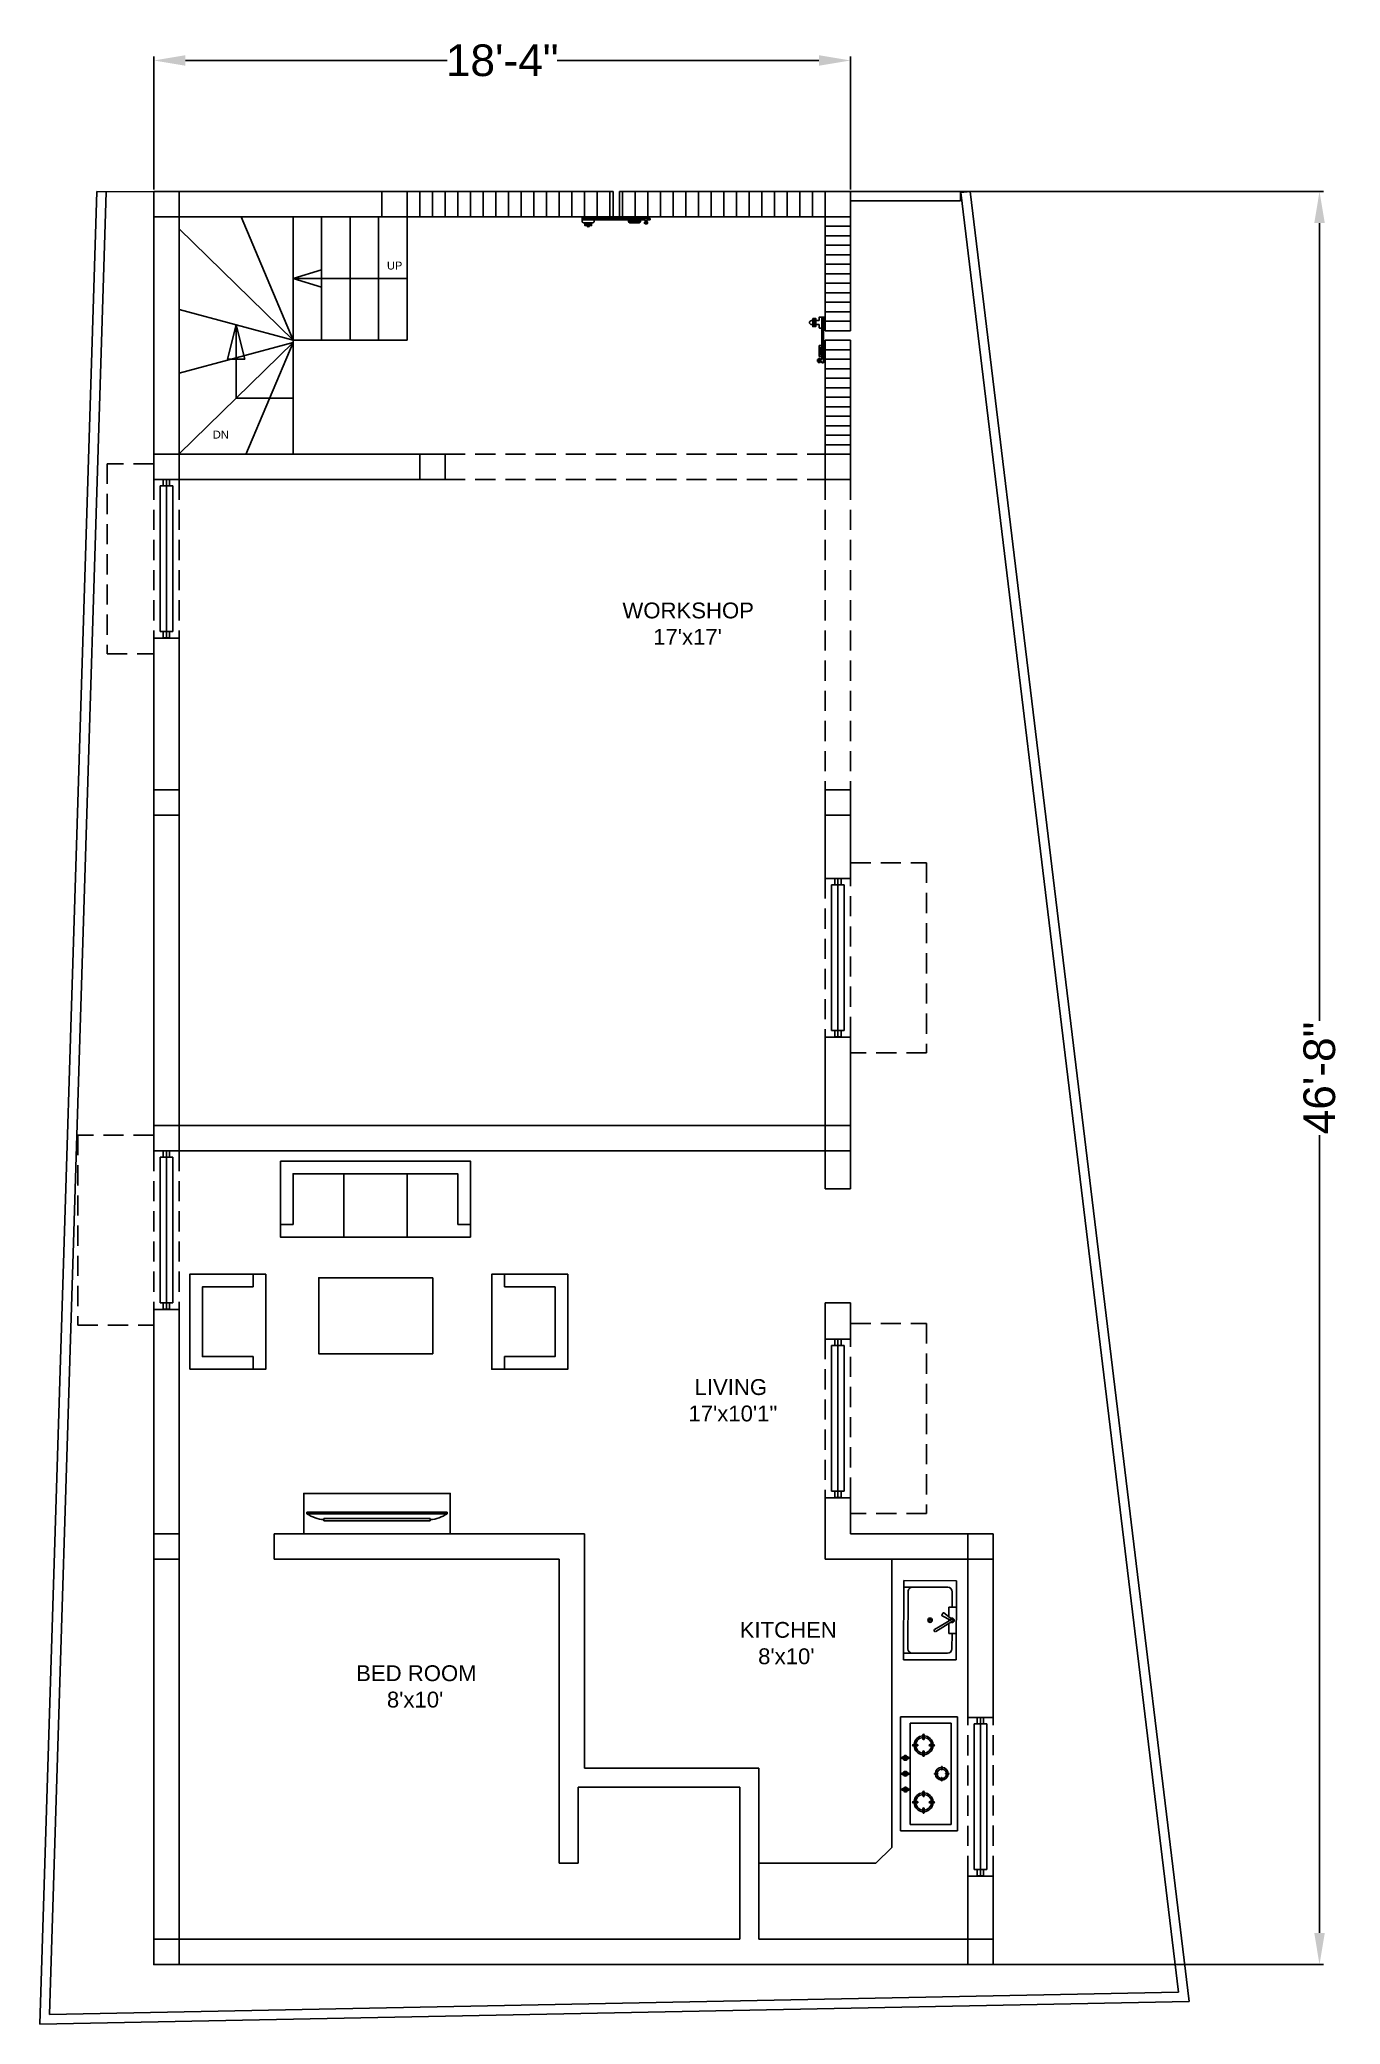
# Model space of a CAD drawing. Header units: inches. Extents: x 3448 to 3859, y 1428 to 2055.
import ezdxf

# ---------------------------------------------------------------- set-up
doc = ezdxf.new("R2010")
doc.units = ezdxf.units.IN
doc.linetypes.add('HIDDEN', pattern=[9.525, 6.35, -3.175])
for name, color, linetype in [('bed room', 20, 'Continuous'), ('compund', 82, 'Continuous'), ('gate', 50, 'Continuous'), ('kitchen', 142, 'Continuous'), ('pillar', 82, 'Continuous'), ('shutter', 30, 'HIDDEN'), ('slab', 90, 'Continuous'), ('stair', 130, 'Continuous'), ('sunshade', 190, 'Continuous'), ('text and dim', 200, 'Continuous'), ('wall', 7, 'Continuous'), ('window', 150, 'Continuous')]:
    doc.layers.add(name, color=color, linetype=linetype)
doc.styles.get("Standard").update_dxf_attribs({"font": 'arial.ttf'})
doc.dimstyles.new('ISO-25', dxfattribs={"dimtxt": 10, "dimasz": 10, "dimexe": 1.25, "dimexo": 0.625, "dimtad": 0, "dimlunit": 4, "dimtxsty": 'Standard', "dimcen": 5, "dimadec": 0, "dimazin": 0, "dimtfac": 1, "dimtmove": 0, "dimatfit": 3, "dimfxl": 1, "dimfrac": 2, "dimarcsym": 0})

# ---------------------------------------------------------------- blocks, each defined once
blk = doc.blocks.new('8in pillar')
at = {"layer": 'pillar'}
blk.add_lwpolyline([(3916.78, 1584.21), (3924.78, 1584.21), (3924.78, 1576.21), (3916.78, 1576.21)], close=True, dxfattribs=at)
blk = doc.blocks.new('11ft gate')
at = {"layer": 'gate'}
for p, q in [((3800.6, 2006.71), (3865.6, 2006.71)), ((3800.6, 1998.71), (3800.6, 2006.71)), ((3804.6, 1998.71), (3804.6, 2006.71)), ((3808.6, 1998.71), (3808.6, 2006.71)), ((3812.6, 1998.71), (3812.6, 2006.71)), ((3816.6, 1998.71), (3816.6, 2006.71)), ((3820.6, 1998.71), (3820.6, 2006.71)), ((3824.6, 1998.71), (3824.6, 2006.71)), ((3828.6, 1998.71), (3828.6, 2006.71)), ((3832.6, 1998.71), (3832.6, 2006.71)), ((3836.6, 1998.71), (3836.6, 2006.71)), ((3840.6, 1998.71), (3840.6, 2006.71)), ((3844.6, 1998.71), (3844.6, 2006.71)), ((3848.6, 1998.71), (3848.6, 2006.71)), ((3852.6, 1998.71), (3852.6, 2006.71)), ((3856.6, 1998.71), (3856.6, 2006.71)), ((3860.6, 1998.71), (3860.6, 2006.71)), ((3864.6, 1998.71), (3864.6, 2006.71)), ((3865.6, 2006.71), (3865.6, 1998.71)), ((3867.6, 2006.71), (3932.6, 2006.71)), ((3867.6, 2006.71), (3867.6, 1998.71)), ((3868.6, 1998.71), (3868.6, 2006.71)), ((3872.6, 1998.71), (3872.6, 2006.71)), ((3876.6, 1998.71), (3876.6, 2006.71)), ((3880.6, 1998.71), (3880.6, 2006.71)), ((3884.6, 1998.71), (3884.6, 2006.71)), ((3888.6, 1998.71), (3888.6, 2006.71)), ((3892.6, 1998.71), (3892.6, 2006.71)), ((3896.6, 1998.71), (3896.6, 2006.71)), ((3900.6, 1998.71), (3900.6, 2006.71)), ((3904.6, 1998.71), (3904.6, 2006.71)), ((3908.6, 1998.71), (3908.6, 2006.71)), ((3912.6, 1998.71), (3912.6, 2006.71)), ((3916.6, 1998.71), (3916.6, 2006.71)), ((3920.6, 1998.71), (3920.6, 2006.71)), ((3924.6, 1998.71), (3924.6, 2006.71)), ((3928.6, 1998.71), (3928.6, 2006.71)), ((3932.6, 2006.71), (3932.6, 1998.71)), ((3865.6, 1998.71), (3800.6, 1998.71)), ((3855.91, 1997.22), (3855.91, 1998.7)), ((3877.29, 1998.15), (3855.91, 1998.15)), ((3875.77, 1997.77), (3855.91, 1997.77)), ((3859.26, 1996.84), (3856.28, 1996.84)), ((3858.81, 1996.23), (3856.72, 1996.23)), ((3857.39, 1996.84), (3857.39, 1996.54)), ((3857.39, 1995.92), (3857.39, 1995.91)), ((3858.14, 1996.84), (3858.14, 1996.54)), ((3858.14, 1995.92), (3858.14, 1995.91)), ((3859.63, 1998.7), (3859.63, 1998.15)), ((3859.63, 1997.77), (3859.63, 1997.22)), ((3865.6, 1998.71), (3867.6, 1998.71)), ((3932.6, 1998.71), (3867.6, 1998.71)), ((3870.54, 1998.7), (3870.54, 1998.15)), ((3870.54, 1997.77), (3870.54, 1997.22)), ((3870.91, 1998.7), (3870.91, 1998.15)), ((3870.91, 1997.77), (3870.91, 1997.22)), ((3870.91, 1997.22), (3873.89, 1997.22)), ((3870.91, 1996.84), (3873.89, 1996.84)), ((3873.89, 1998.15), (3873.89, 1998.7)), ((3873.89, 1997.22), (3873.89, 1997.77)), ((3874.26, 1998.15), (3874.26, 1998.7)), ((3874.26, 1997.22), (3874.26, 1997.77)), ((3875.54, 1996.85), (3876.54, 1996.85)), ((3877.29, 1997.77), (3876.32, 1997.77)), ((3877.29, 1998.15), (3877.29, 1997.77))]:
    blk.add_line(p, q, dxfattribs=at)
for points in [[(3856.72, 1996.54), (3858.81, 1996.54), (3858.81, 1995.92), (3856.72, 1995.92)], [(3875.54, 1997.04), (3876.54, 1997.04), (3876.54, 1996.67), (3875.54, 1996.67)]]:
    blk.add_lwpolyline(points, close=True, dxfattribs=at)
for points in [[(3875.77, 1997.04), (3875.77, 1997.77)], [(3876.32, 1996.67), (3876.32, 1996.48), (3875.77, 1996.48), (3875.77, 1996.67)], [(3876.32, 1997.77), (3876.32, 1997.04)]]:
    blk.add_lwpolyline(points, dxfattribs=at)
for centre, start, end in [((3856.28, 1997.22), 180, 270), ((3857.77, 1995.91), 180, 0), ((3859.26, 1997.22), 270, 0), ((3870.91, 1997.22), 180, 270), ((3873.89, 1997.22), 270, 0)]:
    blk.add_arc(centre, 0.372, start, end, dxfattribs=at)
blk = doc.blocks.new('small gate')
at = {"layer": 'gate'}
for p, q in [((3812.52, 1998.71), (3820.52, 1998.71)), ((3812.52, 1962.71), (3812.52, 1998.71)), ((3820.52, 1995.71), (3812.52, 1995.71)), ((3820.52, 1998.71), (3820.52, 1962.71)), ((3820.52, 1992.71), (3812.52, 1992.71)), ((3820.52, 1989.71), (3812.52, 1989.71)), ((3820.52, 1986.71), (3812.52, 1986.71)), ((3820.52, 1983.71), (3812.52, 1983.71)), ((3820.52, 1980.71), (3812.52, 1980.71)), ((3820.52, 1977.71), (3812.52, 1977.71)), ((3820.52, 1974.71), (3812.52, 1974.71)), ((3820.52, 1971.71), (3812.52, 1971.71)), ((3820.52, 1968.71), (3812.52, 1968.71)), ((3820.52, 1968.71), (3812.52, 1968.71)), ((3809.06, 1966.6), (3809.06, 1964.01)), ((3810.59, 1966.95), (3810.59, 1965.93)), ((3810.59, 1964.68), (3810.59, 1963.66)), ((3812.52, 1967.05), (3810.69, 1967.05)), ((3810.69, 1963.56), (3811.47, 1963.56)), ((3811.47, 1953.62), (3811.47, 1967.05)), ((3811.97, 1967.05), (3811.97, 1952.57)), ((3811.97, 1963.56), (3812.52, 1963.56)), ((3820.52, 1965.71), (3812.52, 1965.71)), ((3812.52, 1964.06), (3812.52, 1964.06)), ((3820.52, 1962.71), (3812.52, 1962.71)), ((3810.59, 1957.95), (3810.59, 1954.66)), ((3811.47, 1958.05), (3810.69, 1958.05)), ((3811.47, 1957.55), (3811.09, 1957.55)), ((3811.09, 1957.55), (3811.09, 1955.06)), ((3812.52, 1958.05), (3811.97, 1958.05)), ((3812.52, 1957.55), (3811.97, 1957.55)), ((3820.52, 1959.71), (3812.52, 1959.71)), ((3812.52, 1923.71), (3812.52, 1959.71)), ((3820.52, 1956.71), (3812.52, 1956.71)), ((3820.52, 1959.71), (3820.52, 1923.71)), ((3810.63, 1953.96), (3810.63, 1952.68)), ((3810.69, 1954.56), (3811.47, 1954.56)), ((3811.09, 1955.06), (3811.47, 1955.06)), ((3811.47, 1952.57), (3811.47, 1953.02)), ((3811.97, 1952.57), (3811.47, 1952.57)), ((3811.97, 1955.06), (3812.52, 1955.06)), ((3811.97, 1954.56), (3812.52, 1954.56)), ((3820.52, 1953.71), (3812.52, 1953.71)), ((3820.52, 1953.71), (3812.52, 1953.71)), ((3820.52, 1950.71), (3812.52, 1950.71)), ((3820.52, 1947.71), (3812.52, 1947.71)), ((3820.52, 1944.71), (3812.52, 1944.71)), ((3820.52, 1941.71), (3812.52, 1941.71)), ((3820.52, 1938.71), (3812.52, 1938.71)), ((3820.52, 1935.71), (3812.52, 1935.71)), ((3820.52, 1932.71), (3812.52, 1932.71)), ((3820.52, 1929.71), (3812.52, 1929.71)), ((3820.52, 1926.71), (3812.52, 1926.71)), ((3820.52, 1923.71), (3812.52, 1923.71))]:
    blk.add_line(p, q, dxfattribs=at)
for points in [[(3808.17, 1965.93), (3808.56, 1965.93)], [(3808.56, 1964.68), (3808.17, 1964.68)], [(3809.55, 1965.93), (3810.59, 1965.93)], [(3810.59, 1964.68), (3809.55, 1964.68)], [(3810.37, 1953.02), (3810.1, 1953.02), (3810.1, 1953.62), (3810.37, 1953.62)], [(3810.88, 1953.62), (3811.47, 1953.62)], [(3811.47, 1953.02), (3810.88, 1953.02)]]:
    blk.add_lwpolyline(points, dxfattribs=at)
for points in [[(3808.56, 1966.6), (3809.55, 1966.6), (3809.55, 1964.01), (3808.56, 1964.01)], [(3810.37, 1953.96), (3810.88, 1953.96), (3810.88, 1952.68), (3810.37, 1952.68)]]:
    blk.add_lwpolyline(points, close=True, dxfattribs=at)
for centre, radius, start, end in [((3808.17, 1965.31), 0.625, 90, 270), ((3810.69, 1966.95), 0.1, 90, 180), ((3810.69, 1963.66), 0.1, 180, 270), ((3810.69, 1957.95), 0.1, 90, 180), ((3810.69, 1954.66), 0.1, 180, 270)]:
    blk.add_arc(centre, radius, start, end, dxfattribs=at)
blk = doc.blocks.new('4ft window')
at = {"layer": 'window'}
for p, q in [((4006, 1650.58), (4005, 1650.58)), ((4005, 1650.58), (4005, 1604.58)), ((4007, 1652.58), (4006, 1652.58)), ((4006, 1652.58), (4006, 1650.58)), ((4006, 1650.58), (4008, 1650.58)), ((4007, 1652.58), (4007, 1602.58)), ((4007, 1652.58), (4008, 1652.58)), ((4008, 1652.58), (4008, 1650.58)), ((4008, 1650.58), (4009, 1650.58)), ((4009, 1650.58), (4009, 1604.58)), ((4005, 1604.58), (4006, 1604.58)), ((4006, 1604.58), (4006, 1602.58)), ((4006, 1604.58), (4008, 1604.58)), ((4009, 1604.58), (4008, 1604.58)), ((4008, 1604.58), (4008, 1602.58)), ((4006, 1602.58), (4007, 1602.58)), ((4008, 1602.58), (4007, 1602.58))]:
    blk.add_line(p, q, dxfattribs=at)
blk = doc.blocks.new('sink')
for p, q in [((1761.7, 2463.91), (1797.7, 2463.91)), ((1761.7, 2439.91), (1761.7, 2463.91)), ((1773.7, 2463.91), (1773.7, 2460.41)), ((1785.7, 2460.41), (1785.7, 2463.91)), ((1797.7, 2463.91), (1797.7, 2439.91)), ((1764.7, 2439.91), (1764.7, 2459.91)), ((1766.7, 2461.91), (1773.7, 2461.91)), ((1773.7, 2460.41), (1778.19, 2460.41)), ((1779.22, 2460.41), (1780.03, 2460.41)), ((1779.27, 2461.65), (1783.94, 2453.95)), ((1784.79, 2454.47), (1780.13, 2462.17)), ((1781.19, 2460.41), (1785.7, 2460.41)), ((1785.7, 2461.91), (1792.7, 2461.91)), ((1794.7, 2459.91), (1794.7, 2439.91)), ((1797.7, 2439.91), (1761.7, 2439.91)), ((1792.7, 2441.91), (1766.7, 2441.91))]:
    blk.add_line(p, q)
blk.add_lwpolyline([(1779.59, 2461.13), (1777.66, 2457.35, -0.431059), (1777.31, 2457.25), (1776.45, 2457.75, -0.457156), (1776.38, 2458.13), (1779.24, 2461.72)], format="xyb")
for radius in [1, 0.5]:
    blk.add_circle((1779.7, 2451.91), radius)
for centre, radius, start, end in [((1766.7, 2459.91), 2, 90, 180), ((1779.7, 2461.91), 1, 331.19481, 217.15195), ((1779.7, 2461.91), 0.5, 31.19481, 211.19481), ((1779.7, 2461.91), 1, 257.49086, 271.19481), ((1792.7, 2459.91), 2, 0, 90), ((1784.36, 2454.21), 0.5, 211.19481, 31.19481), ((1766.7, 2443.91), 2, 180, 270), ((1792.7, 2443.91), 2, 270, 0)]:
    blk.add_arc(centre, radius, start, end)
blk = doc.blocks.new('*U6')
for p, q in [((-0.1, -0.45), (-0.1, 0.44)), ((0.1, -0.45), (0.1, 0.44))]:
    blk.add_line(p, q)
for centre, start, end in [((0, 0.45), 358.69268, 181.30732), ((0, -0.45), 177.79461, 2.20539)]:
    blk.add_arc(centre, 0.1, start, end)
blk = doc.blocks.new('*U7')
at = {"color": 0, "linetype": 'ByBlock', "lineweight": -2, "transparency": 16777216}
blk.add_blockref('*U6', (1861.25, 2470.56), dxfattribs=at)
for p, rotation in [((1859.5, 2468.82), 90), ((1861.25, 2467.07), 180), ((1862.99, 2468.82), 270)]:
    blk.add_blockref('*U6', p, dxfattribs=dict(at, rotation=rotation))
blk = doc.blocks.new('*U8')
for p, q in [((-0.2, -0.64), (-0.2, 0.64)), ((0.2, -0.64), (0.2, 0.64))]:
    blk.add_line(p, q)
for centre, start, end in [((0, 0.64), 0, 180), ((0, -0.64), 180, 0)]:
    blk.add_arc(centre, 0.2, start, end)
blk = doc.blocks.new('*U9')
at = {"color": 0, "linetype": 'ByBlock', "lineweight": -2, "transparency": 16777216}
blk.add_blockref('*U8', (1870.25, 2464.93), dxfattribs=at)
for p, rotation in [((1867.63, 2462.32), 90.00000000000006), ((1870.25, 2459.7), 180), ((1872.87, 2462.32), 270.0000000000001)]:
    blk.add_blockref('*U8', p, dxfattribs=dict(at, rotation=rotation))
blk = doc.blocks.new('*U10')
for p, q in [((-0.2, -0.64), (-0.2, 0.64)), ((0.2, -0.64), (0.2, 0.64))]:
    blk.add_line(p, q)
for centre, start, end in [((0, 0.64), 0, 180), ((0, -0.64), 180, 0)]:
    blk.add_arc(centre, 0.2, start, end)
blk = doc.blocks.new('*U11')
at = {"color": 0, "linetype": 'ByBlock', "lineweight": -2, "transparency": 16777216}
blk.add_blockref('*U10', (1870.25, 2464.93), dxfattribs=at)
for p, rotation in [((1867.63, 2462.32), 90.00000000000006), ((1870.25, 2459.7), 180), ((1872.87, 2462.32), 270.0000000000001)]:
    blk.add_blockref('*U10', p, dxfattribs=dict(at, rotation=rotation))
blk = doc.blocks.new('3BURNER STOVE')
for p, q in [((1843.25, 2473.82), (1879.25, 2473.82)), ((1845.25, 2471.82), (1877.25, 2471.82)), ((1845.25, 2458.82), (1845.25, 2471.82)), ((1877.25, 2471.82), (1877.25, 2458.82)), ((1879.25, 2473.82), (1879.25, 2455.82)), ((1877.25, 2458.82), (1845.25, 2458.82)), ((1856.05, 2458.29), (1856.05, 2456.35)), ((1856.45, 2458.29), (1856.45, 2456.35)), ((1861.05, 2458.29), (1861.05, 2456.35)), ((1861.45, 2458.29), (1861.45, 2456.35)), ((1866.05, 2458.33), (1866.05, 2456.38)), ((1866.45, 2458.33), (1866.45, 2456.38)), ((1879.25, 2455.82), (1843.25, 2455.82))]:
    blk.add_line(p, q)
for centre, radius, start, end in [((1861.25, 2468.82), 2, 92.86598, 177.13402), ((1861.25, 2468.82), 1.5, 93.82255, 176.17745), ((1861.25, 2468.82), 2, 2.86598, 87.13402), ((1861.25, 2468.82), 1.5, 3.82255, 86.17745), ((1852.25, 2463.07), 3, 93.82255, 176.17745), ((1852.25, 2463.07), 2.5, 94.58857, 175.41143), ((1852.25, 2463.07), 3, 3.82255, 86.17745), ((1852.25, 2463.07), 2.5, 4.58857, 85.41143), ((1861.25, 2468.82), 2, 182.86598, 267.13402), ((1861.25, 2468.82), 1.5, 183.82255, 266.17745), ((1861.25, 2468.82), 2, 272.86598, 357.13402), ((1861.25, 2468.82), 1.5, 273.82255, 356.17745), ((1870.25, 2463.07), 3, 93.82255, 176.17745), ((1870.25, 2463.07), 2.5, 94.58857, 175.41143), ((1870.25, 2463.07), 3, 3.82255, 86.17745), ((1870.25, 2463.07), 2.5, 4.58857, 85.41143), ((1852.25, 2463.07), 3, 183.82255, 266.17745), ((1852.25, 2463.07), 2.5, 184.58857, 265.41143), ((1852.25, 2463.07), 3, 273.82255, 356.17745), ((1852.25, 2463.07), 2.5, 274.58857, 355.41143), ((1856.25, 2457.32), 0.75, 105.46601, 254.53399), ((1856.25, 2458.29), 0.2, 0, 180), ((1856.25, 2457.32), 0.75, 285.46601, 74.53399), ((1861.25, 2457.32), 0.75, 105.46601, 254.53399), ((1861.25, 2458.29), 0.2, 0, 180), ((1861.25, 2457.32), 0.75, 285.46601, 74.53399), ((1866.25, 2457.35), 0.75, 105.46601, 254.53399), ((1866.25, 2458.33), 0.2, 0, 180), ((1866.25, 2457.35), 0.75, 285.46601, 74.53399), ((1870.25, 2463.07), 3, 183.82255, 266.17745), ((1870.25, 2463.07), 2.5, 184.58857, 265.41143), ((1870.25, 2463.07), 3, 273.82255, 356.17745), ((1870.25, 2463.07), 2.5, 274.58857, 355.41143), ((1856.25, 2456.34), 0.2, 180, 0), ((1861.25, 2456.34), 0.2, 180, 0), ((1866.25, 2456.38), 0.2, 180, 0)]:
    blk.add_arc(centre, radius, start, end)
for name, p in [('*U7', (0, 0)), ('*U9', (0, 0.75))]:
    blk.add_blockref(name, p)
at = {"xscale": -1}
blk.add_blockref('*U11', (3722.5, 0.75), dxfattribs=at)
blk = doc.blocks.new('3bunerstove')
blk.add_line((1843.25, 2455.82), (1843.25, 2473.82))
blk.add_blockref('3BURNER STOVE', (0, 0))
blk = doc.blocks.new('5ftx2ft6in sofa')
at = {"layer": 'slab'}
for p, q in [((2086.75, 979.33), (2086.75, 999.33)), ((2106.75, 979.33), (2106.75, 999.33)), ((2070.75, 983.33), (2066.75, 983.33)), ((2122.75, 983.33), (2126.75, 983.33))]:
    blk.add_line(p, q, dxfattribs=at)
blk.add_lwpolyline([(2066.75, 1003.33), (2126.75, 1003.33), (2126.75, 979.33), (2066.75, 979.33)], close=True, dxfattribs=at)
blk.add_lwpolyline([(2070.75, 983.33), (2070.75, 999.33), (2122.75, 999.33), (2122.75, 983.33)], dxfattribs=at)
blk = doc.blocks.new('tv stand')
at = {"layer": 'slab'}
for p, q in [((2067.75, 962.63), (2112.02, 962.63)), ((2067.75, 962.63), (2067.75, 962.13)), ((2067.75, 962.13), (2112.02, 962.13)), ((2073.11, 964.88), (2073.11, 964.13)), ((2073.11, 964.88), (2106.66, 964.88)), ((2073.11, 964.13), (2106.66, 964.13)), ((2106.66, 964.88), (2106.66, 964.13)), ((2112.02, 962.63), (2112.02, 962.13)), ((2113.02, 963.07), (2113.02, 962.13))]:
    blk.add_line(p, q, dxfattribs=at)
blk.add_lwpolyline([(2066.75, 969.01), (2113.02, 969.01), (2113.02, 956.24), (2066.75, 956.24)], close=True, dxfattribs=at)
for centre, start, end in [((2073.86, 953.74), 94.03025, 124.54427), ((2105.9, 953.74), 55.45573, 85.96975)]:
    blk.add_arc(centre, 10.79, start, end, dxfattribs=at)
blk = doc.blocks.new('teapoi')
at = {"layer": 'slab'}
blk.add_lwpolyline([(2047.85, 947.82), (2071.85, 947.82), (2071.85, 911.82), (2047.85, 911.82)], close=True, dxfattribs=at)
blk = doc.blocks.new('2ft6inx2ft sofa')
at = {"layer": 'slab'}
for p, q in [((2200.5, 985.12), (2196.5, 985.12)), ((2222.5, 985.12), (2226.5, 985.12))]:
    blk.add_line(p, q, dxfattribs=at)
blk.add_lwpolyline([(2196.5, 1005.12), (2226.5, 1005.12), (2226.5, 981.12), (2196.5, 981.12)], close=True, dxfattribs=at)
blk.add_lwpolyline([(2200.5, 985.12), (2200.5, 1001.12), (2222.5, 1001.12), (2222.5, 985.12)], dxfattribs=at)
blk = doc.blocks.new('*D43')
at = {"layer": 'Defpoints', "color": 0, "linetype": 'Continuous', "transparency": 16777216}
for p in [(3704.09, 2048.07), (3484.09, 2006.71), (3704.09, 2006.71)]:
    blk.add_point(p, dxfattribs=at)
at = {"layer": 'wall', "color": 0, "linetype": 'Continuous', "lineweight": -2, "transparency": 16777216}
for p, q in [((3484.09, 2007.33), (3484.09, 2049.32)), ((3494.09, 2048.07), (3576.76, 2048.07)), ((3694.09, 2048.07), (3611.42, 2048.07)), ((3704.09, 2007.33), (3704.09, 2049.32))]:
    blk.add_line(p, q, dxfattribs=at)
at = {"layer": 'wall', "color": 0, "linetype": 'Continuous', "transparency": 16777216}
for points in [[(3494.09, 2049.74), (3494.09, 2046.4), (3484.09, 2048.07)], [(3694.09, 2049.74), (3694.09, 2046.4), (3704.09, 2048.07)]]:
    blk.add_solid(points, dxfattribs=at)
at = {"layer": 'wall', "color": 0, "linetype": 'Continuous', "transparency": 16777216, "insert": (3594.09, 2048.07), "char_height": 10, "attachment_point": 5}
blk.add_mtext('18\'-4"', dxfattribs=at)
blk = doc.blocks.new('*D44')
at = {"layer": 'Defpoints', "color": 0, "linetype": 'Continuous', "transparency": 16777216}
for p in [(3704.09, 2006.71), (3704.09, 1446.76), (3852.14, 1446.76)]:
    blk.add_point(p, dxfattribs=at)
at = {"layer": 'wall', "color": 0, "linetype": 'Continuous', "lineweight": -2, "transparency": 16777216}
for p, q in [((3704.71, 2006.71), (3853.39, 2006.71)), ((3852.14, 1996.71), (3852.14, 1744.74)), ((3852.14, 1456.76), (3852.14, 1708.73)), ((3704.71, 1446.76), (3853.39, 1446.76))]:
    blk.add_line(p, q, dxfattribs=at)
at = {"layer": 'wall', "color": 0, "linetype": 'Continuous', "transparency": 16777216}
for points in [[(3850.48, 1996.71), (3853.81, 1996.71), (3852.14, 2006.71)], [(3850.48, 1456.76), (3853.81, 1456.76), (3852.14, 1446.76)]]:
    blk.add_solid(points, dxfattribs=at)
at = {"layer": 'wall', "color": 0, "linetype": 'Continuous', "transparency": 16777216, "insert": (3852.14, 1726.74), "char_height": 10, "attachment_point": 5, "rotation": 90}
blk.add_mtext('46\'-8"', dxfattribs=at)

msp = doc.modelspace()

# ---------------------------------------------------------------- linework, layer by layer
msp.add_line((3696.086, 2006.708), (3704.086, 2006.708))
at = {"layer": 'compund'}
for p, q in [((3466.086, 2006.708), (3448.083, 1427.898)), ((3469.084, 2006.615), (3451.179, 1430.959)), ((3807.635, 1438.017), (3738.876, 2006.348)), ((3811.011, 1435.083), (3741.854, 2006.708)), ((3451.179, 1430.959), (3807.635, 1438.017)), ((3448.083, 1427.898), (3811.011, 1435.083))]:
    msp.add_line(p, q, dxfattribs=at)
at = {"layer": 'compund', "linetype": 'Continuous'}
for p, q in [((3466.086, 2006.708), (3469.084, 2006.615)), ((3469.084, 2006.615), (3484.086, 2006.708)), ((3738.876, 2006.348), (3741.854, 2006.708))]:
    msp.add_line(p, q, dxfattribs=at)
at = {"layer": 'gate', "linetype": 'Continuous'}
for p, q in [((3704.086, 2006.708), (3738.832, 2006.708)), ((3704.086, 2006.708), (3704.086, 2003.708)), ((3738.832, 2006.708), (3738.832, 2003.708)), ((3704.086, 2003.708), (3738.832, 2003.708))]:
    msp.add_line(p, q, dxfattribs=at)
at = {"layer": 'kitchen', "linetype": 'Continuous'}
for p, q in [((3717.086, 1574.763), (3717.086, 1483.763)), ((3717.086, 1483.763), (3712.086, 1478.763)), ((3675.086, 1478.763), (3712.086, 1478.763))]:
    msp.add_line(p, q, dxfattribs=at)
at = {"layer": 'shutter'}
for p, q in [((3576.086, 1923.708), (3696.086, 1923.708)), ((3576.086, 1915.708), (3696.086, 1915.708)), ((3696.086, 1915.708), (3696.086, 1817.708)), ((3704.086, 1915.708), (3704.086, 1817.708))]:
    msp.add_line(p, q, dxfattribs=at)
at = {"layer": 'stair'}
for p, q in [((3492.086, 1994.867), (3528.086, 1959.708)), ((3528.086, 1959.708), (3511.65, 1998.708)), ((3528.086, 1998.708), (3528.086, 1959.708)), ((3537.086, 1998.708), (3537.086, 1959.708)), ((3546.086, 1998.708), (3546.086, 1959.708)), ((3555.086, 1998.708), (3555.086, 1959.708)), ((3564.086, 1959.708), (3564.086, 1998.708)), ((3492.086, 1969.415), (3528.086, 1959.708)), ((3492.086, 1949.334), (3528.086, 1959.041)), ((3492.086, 1923.883), (3528.086, 1959.041)), ((3528.086, 1959.041), (3513.182, 1923.677)), ((3528.086, 1959.708), (3564.086, 1959.708)), ((3528.086, 1959.708), (3528.086, 1923.708)), ((3492.086, 1923.708), (3528.086, 1923.708))]:
    msp.add_line(p, q, dxfattribs=at)
at = {"layer": 'sunshade', "linetype": 'HIDDEN'}
for p, q in [((3484.086, 1920.708), (3469.367, 1920.708)), ((3469.367, 1920.708), (3469.367, 1860.708)), ((3469.367, 1860.708), (3484.086, 1860.708)), ((3704.086, 1794.708), (3728.086, 1794.708)), ((3728.086, 1794.708), (3728.086, 1734.708)), ((3728.086, 1734.708), (3704.086, 1734.708)), ((3484.086, 1708.708), (3460.086, 1708.708)), ((3460.086, 1708.708), (3460.086, 1648.708)), ((3460.086, 1648.708), (3484.086, 1648.708)), ((3704.086, 1649.236), (3728.086, 1649.236)), ((3728.086, 1649.236), (3728.086, 1589.236)), ((3728.086, 1589.236), (3704.086, 1589.236))]:
    msp.add_line(p, q, dxfattribs=at)
at = {"layer": 'text and dim', "linetype": 'Continuous'}
for p, q in [((3537.086, 1981.945), (3528.086, 1979.208)), ((3537.086, 1979.208), (3537.086, 1981.945)), ((3564.086, 1979.208), (3528.086, 1979.208)), ((3537.086, 1976.472), (3528.086, 1979.208)), ((3537.086, 1979.208), (3537.086, 1976.472)), ((3507.349, 1953.708), (3510.086, 1964.562)), ((3510.086, 1964.562), (3512.822, 1953.708)), ((3510.086, 1941.462), (3510.086, 1964.562)), ((3510.086, 1953.708), (3507.349, 1953.708)), ((3510.086, 1953.708), (3512.822, 1953.708)), ((3510.086, 1941.462), (3528.086, 1941.462)), ((3484.086, 1703.708), (3492.086, 1703.708))]:
    msp.add_line(p, q, dxfattribs=at)
at = {"layer": 'wall'}
for p, q in [((3484.086, 2006.708), (3564.086, 2006.708)), ((3564.086, 2006.708), (3564.086, 1998.708)), ((3696.086, 2006.708), (3696.086, 1998.708)), ((3704.086, 2006.708), (3704.086, 1998.708)), ((3492.086, 1998.708), (3492.086, 1923.708)), ((3492.086, 1998.708), (3564.086, 1998.708)), ((3492.086, 1923.708), (3576.086, 1923.708)), ((3576.086, 1923.708), (3576.086, 1915.708)), ((3696.086, 1923.708), (3696.086, 1915.708)), ((3704.086, 1923.708), (3704.086, 1915.708)), ((3484.086, 1915.708), (3576.086, 1915.708)), ((3484.086, 1865.667), (3492.086, 1865.667)), ((3492.086, 1865.667), (3492.086, 1711.708)), ((3696.086, 1817.708), (3696.086, 1789.708)), ((3704.086, 1817.708), (3704.086, 1789.708)), ((3696.086, 1789.75), (3704.086, 1789.75)), ((3696.086, 1739.708), (3696.086, 1711.708)), ((3696.086, 1739.667), (3704.086, 1739.667)), ((3704.086, 1739.708), (3704.086, 1691.708)), ((3492.086, 1711.708), (3696.086, 1711.708)), ((3492.086, 1703.708), (3696.086, 1703.708)), ((3696.086, 1703.708), (3696.086, 1691.708)), ((3704.086, 1691.708), (3696.086, 1691.708)), ((3704.086, 1655.708), (3696.086, 1655.708)), ((3696.086, 1655.708), (3696.086, 1644.236)), ((3704.086, 1655.708), (3704.086, 1644.236)), ((3484.086, 1653.667), (3492.086, 1653.667)), ((3484.086, 1653.667), (3484.086, 1446.763)), ((3696.086, 1644.277), (3704.086, 1644.277)), ((3696.086, 1594.236), (3696.086, 1574.763)), ((3696.086, 1594.194), (3704.086, 1594.194)), ((3704.086, 1594.236), (3704.086, 1582.763)), ((3522.086, 1582.763), (3620.086, 1582.763)), ((3704.086, 1582.763), (3749.086, 1582.763)), ((3522.086, 1574.763), (3612.086, 1574.763)), ((3696.086, 1574.763), (3741.086, 1574.763)), ((3675.086, 1508.763), (3620.086, 1508.763)), ((3669.086, 1502.763), (3618.086, 1502.763)), ((3669.086, 1454.763), (3492.086, 1454.763)), ((3741.086, 1454.763), (3675.086, 1454.763)), ((3484.086, 1446.763), (3749.086, 1446.763))]:
    msp.add_line(p, q, dxfattribs=at)
at = {"layer": 'wall', "linetype": 'Continuous'}
for p, q in [((3484.086, 1915.708), (3484.086, 2006.708)), ((3564.086, 1998.708), (3564.086, 2006.708)), ((3484.086, 1711.708), (3484.086, 1865.667)), ((3696.086, 1817.708), (3704.086, 1817.708)), ((3492.086, 1653.667), (3492.086, 1454.763)), ((3522.086, 1582.763), (3522.086, 1574.763)), ((3620.086, 1582.763), (3620.086, 1508.763)), ((3749.086, 1582.763), (3749.086, 1524.805)), ((3612.086, 1574.763), (3612.086, 1478.763)), ((3741.086, 1574.763), (3741.086, 1524.805)), ((3741.086, 1524.805), (3749.086, 1524.805)), ((3675.086, 1508.763), (3675.086, 1454.763)), ((3618.086, 1502.763), (3618.086, 1478.763)), ((3669.086, 1502.763), (3669.086, 1454.763)), ((3612.086, 1478.763), (3618.086, 1478.763)), ((3741.086, 1474.721), (3749.086, 1474.721)), ((3741.086, 1474.721), (3741.086, 1454.763)), ((3749.086, 1474.721), (3749.086, 1446.763))]:
    msp.add_line(p, q, dxfattribs=at)
at = {"layer": 'wall', "linetype": 'HIDDEN'}
for p, q in [((3484.086, 1915.708), (3484.086, 1865.667)), ((3492.086, 1915.708), (3492.086, 1865.667)), ((3696.086, 1789.75), (3696.086, 1739.667)), ((3704.086, 1739.708), (3704.086, 1789.708)), ((3484.086, 1703.708), (3484.086, 1653.708)), ((3492.086, 1703.708), (3492.086, 1653.708)), ((3696.086, 1644.277), (3696.086, 1594.194)), ((3704.086, 1594.236), (3704.086, 1644.236)), ((3741.086, 1474.721), (3741.086, 1524.763)), ((3749.086, 1474.763), (3749.086, 1524.805))]:
    msp.add_line(p, q, dxfattribs=at)

# ---------------------------------------------------------------- block references
at = {"layer": 'bed room', "linetype": 'Continuous'}
msp.add_blockref('5ftx2ft6in sofa', (1457.318, 697.191), dxfattribs=at)
for name, p, rotation in [('2ft6inx2ft sofa', (4500.591, -561.72), 90), ('teapoi', (2624.372, 3711.53), 270), ('2ft6inx2ft sofa', (2609.659, 3861.274), 270), ('tv stand', (5644.47, 2551.776), 180)]:
    msp.add_blockref(name, p, dxfattribs=dict(at, rotation=rotation))
at = {"layer": 'gate'}
for name, p in [('11ft gate', (-236.512, 0)), ('small gate', (-116.436, 0))]:
    msp.add_blockref(name, p, dxfattribs=at)
at = {"layer": 'kitchen', "linetype": 'Continuous', "xscale": 0.6944444444444442, "yscale": 0.6944444444444442, "zscale": 0.6944444444444442, "rotation": 269.7430972115917}
msp.add_blockref('sink', (2032.037, 2799.034), dxfattribs=at)
at = {"layer": 'kitchen', "linetype": 'Continuous', "rotation": 270}
msp.add_blockref('3bunerstove', (1264.063, 3368.276), dxfattribs=at)
at = {"layer": 'pillar'}
for p in [(-432.698, 422.495), (-360.698, 422.495), (-220.698, 422.495), (-432.698, 339.495), (-348.698, 339.495), (-220.698, 339.495), (-432.698, 233.495), (-220.698, 233.495), (-432.698, 127.495), (-220.698, 127.495), (-432.698, -1.45), (-175.698, -1.45), (-432.698, -129.45), (-175.698, -129.45)]:
    msp.add_blockref('8in pillar', p, dxfattribs=at)
at = {"layer": 'window'}
for p in [(-518.918, 263.127), (-306.918, 137.127), (-518.918, 51.127), (-306.918, -8.346), (-261.918, -127.819)]:
    msp.add_blockref('4ft window', p, dxfattribs=at)

# ---------------------------------------------------------------- texts
at = {"layer": 'text and dim', "linetype": 'Continuous', "char_height": 2.5, "attachment_point": 1}
for s, insert in [('UP', (3557.722, 1984.547)), ('DN', (3502.741, 1931.176))]:
    msp.add_mtext_dynamic_manual_height_columns(s, width=4.72606, gutter_width=12.5, heights=[0], dxfattribs=dict(at, insert=insert))
at = {"layer": 'text and dim', "char_height": 5, "attachment_point": 1}
for s, width, insert in [(" WORKSHOP\\P      17'x17'", 44.16981, (3630.124, 1876.887)), ('  LIVING\\P 17\'x10\'1"', 31.41395, (3650.956, 1631.633)), ("KITCHEN\\P   8'x10'", 30.56133, (3669.081, 1554.957)), ("BED ROOM\\P     8'x10'", 42.32839, (3547.995, 1541.276))]:
    msp.add_mtext_dynamic_manual_height_columns(s, width=width, gutter_width=12.5, heights=[0], dxfattribs=dict(at, insert=insert))

# ---------------------------------------------------------------- dimensions: what is measured, and where the dimension line sits
at = {"layer": 'wall', "linetype": 'Continuous'}
dim = msp.add_linear_dim(base=(3704.086, 2048.071), p1=(3484.086, 2006.708), p2=(3704.086, 2006.708), dimstyle='ISO-25', dxfattribs=at)
dim.commit()
dim.dimension.update_dxf_attribs({"geometry": '*D43', "text_midpoint": (3594.086, 2048.071)})
dim = msp.add_linear_dim(base=(3852.1431, 1446.763), p1=(3704.0857, 2006.7084), p2=(3704.0857, 1446.763), angle=90, dimstyle='ISO-25', dxfattribs=at)
dim.commit()
dim.dimension.update_dxf_attribs({"geometry": '*D44', "text_midpoint": (3852.1431, 1726.7357)})

doc.saveas('drawing.dxf')
